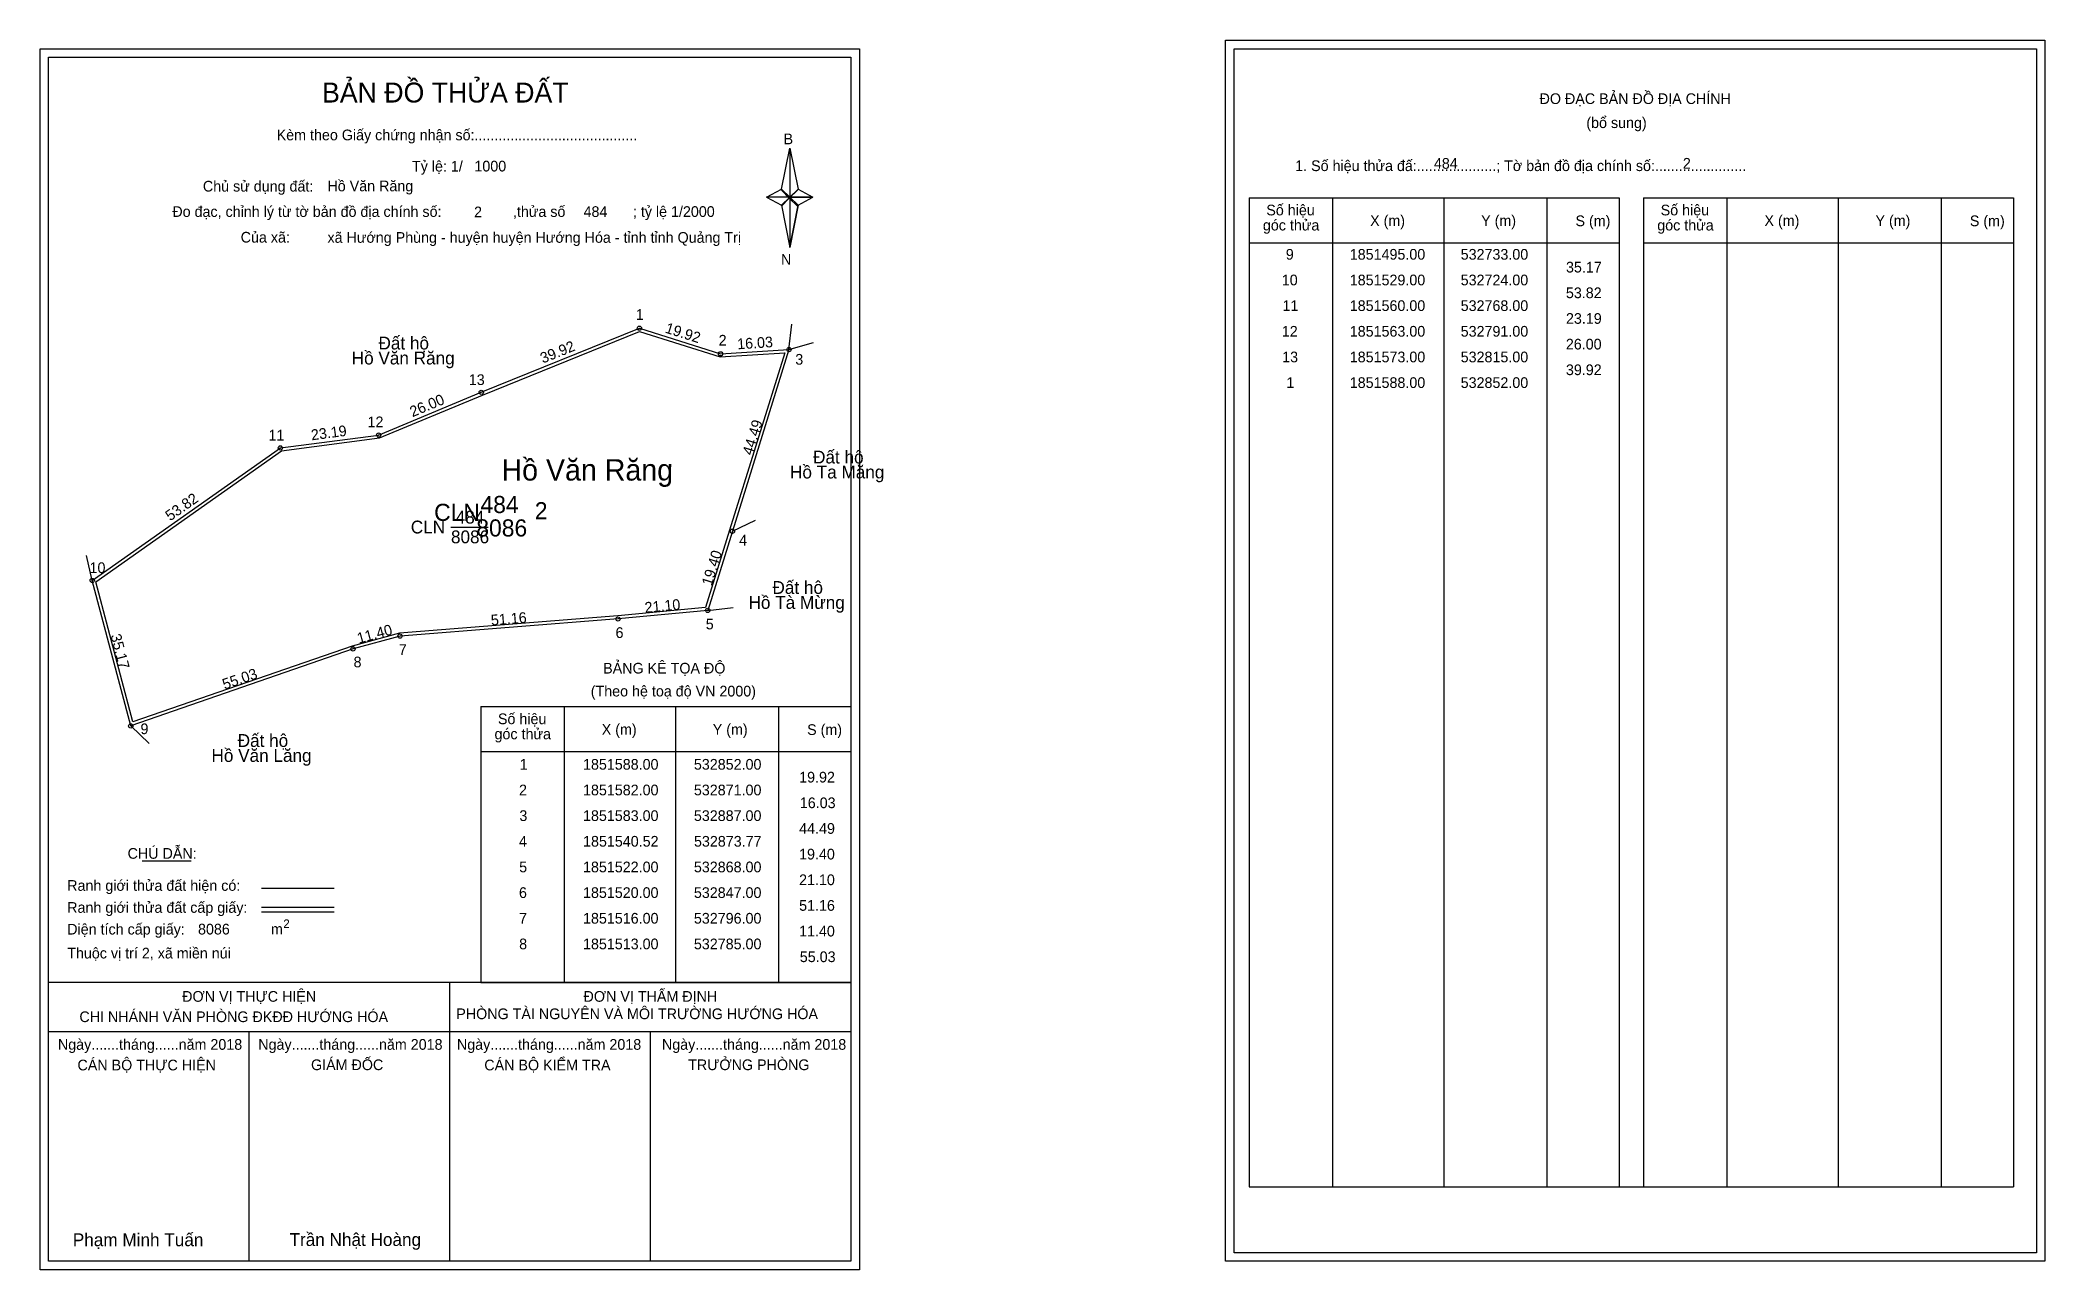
# Model space of a CAD drawing. Extents: x 532712 to 533181, y 1851368 to 1851655.
import ezdxf

# ---------------------------------------------------------------- set-up
doc = ezdxf.new("R2010")
doc.units = 0
for name, color, linetype in [('Level 1', 7, 'Continuous'), ('Level 10', 7, 'Continuous'), ('Level 11', 7, 'Continuous'), ('Level 13', 7, 'Continuous'), ('Level 2', 7, 'Continuous'), ('Level 27', 7, 'Continuous'), ('Level 3', 7, 'Continuous'), ('Level 36', 7, 'Continuous'), ('Level 4', 7, 'Continuous'), ('Level 49', 7, 'Continuous'), ('Level 5', 7, 'Continuous'), ('Level 53', 7, 'Continuous'), ('Level 55', 7, 'Continuous'), ('Level 6', 7, 'Continuous'), ('Level 63', 7, 'Continuous'), ('Level 7', 7, 'Continuous'), ('Level 9', 7, 'Continuous')]:
    doc.layers.add(name, color=color, linetype=linetype)

msp = doc.modelspace()

# ---------------------------------------------------------------- linework, layer by layer
at = {"layer": 'Level 1'}
for p, q in [((532713.8, 1851651.36), (532713.8, 1851651.36)), ((532991.12, 1851653.36), (532991.12, 1851653.36)), ((532885.22, 1851620.48), (532887.19, 1851630.12)), ((532887.19, 1851630.12), (532887.19, 1851618.6)), ((532887.19, 1851630.12), (532889.15, 1851620.48)), ((532881.77, 1851618.6), (532885.22, 1851620.48)), ((532885.22, 1851620.48), (532887.19, 1851618.6)), ((532887.04, 1851618.38), (532885.22, 1851620.26)), ((532887.19, 1851618.6), (532885.22, 1851616.76)), ((532887.04, 1851618.38), (532885.22, 1851616.54)), ((532885.22, 1851616.54), (532887.04, 1851618.38)), ((532889.01, 1851620.26), (532887.04, 1851618.38)), ((532887.04, 1851618.38), (532889.01, 1851620.26)), ((532889.01, 1851616.54), (532887.04, 1851618.38)), ((532889.15, 1851620.48), (532887.19, 1851618.6)), ((532887.19, 1851618.6), (532887.19, 1851606.9)), ((532887.19, 1851618.6), (532892.6, 1851618.6)), ((532887.19, 1851618.6), (532889.15, 1851616.76)), ((532889.15, 1851616.76), (532892.6, 1851618.6)), ((532994.65, 1851618.51), (533081.25, 1851618.51)), ((533014.24, 1851387.24), (533014.24, 1851618.51)), ((533040.31, 1851387.24), (533040.31, 1851618.51)), ((533064.29, 1851618.51), (533064.29, 1851387.24)), ((533081.25, 1851618.51), (533081.25, 1851387.24)), ((533086.91, 1851618.51), (533173.51, 1851618.51)), ((533106.5, 1851387.24), (533106.5, 1851618.51)), ((533132.57, 1851387.24), (533132.57, 1851618.51)), ((533156.54, 1851618.51), (533156.54, 1851387.24)), ((533173.51, 1851618.51), (533173.51, 1851387.24)), ((532885.22, 1851616.76), (532887.19, 1851606.9)), ((532889.15, 1851616.76), (532887.19, 1851606.9)), ((532994.65, 1851607.98), (533081.25, 1851607.98)), ((533086.91, 1851607.98), (533173.51, 1851607.98)), ((532814.89, 1851499.54), (532901.49, 1851499.54)), ((532834.48, 1851435.01), (532834.48, 1851499.54)), ((532860.55, 1851435.01), (532860.55, 1851499.54)), ((532884.52, 1851499.54), (532884.52, 1851435.01)), ((532814.89, 1851489.01), (532901.49, 1851489.01)), ((532735.71, 1851463.43), (532747.12, 1851463.43)), ((532763.58, 1851457.02), (532780.59, 1851457.02)), ((532763.58, 1851452.58), (532780.59, 1851452.58)), ((532763.58, 1851451.48), (532780.59, 1851451.48)), ((532820.62, 1851435.01), (532713.79, 1851435.01)), ((532901.49, 1851435.01), (532796.65, 1851435.01)), ((532807.64, 1851369.79), (532807.64, 1851435.01)), ((532814.89, 1851435.01), (532901.49, 1851435.01)), ((532901.49, 1851423.46), (532713.79, 1851423.46)), ((532760.72, 1851369.79), (532760.72, 1851423.46)), ((532854.57, 1851369.79), (532854.57, 1851423.46)), ((532994.65, 1851387.24), (533173.51, 1851387.24)), ((532901.49, 1851369.79), (532901.49, 1851369.79)), ((533178.82, 1851371.79), (533178.82, 1851371.79))]:
    msp.add_line(p, q, dxfattribs=at)
for points in [[(532885.22, 1851620.48), (532887.19, 1851630.12), (532887.19, 1851618.6)], [(532881.77, 1851618.6), (532885.22, 1851616.76), (532887.19, 1851618.6)], [(532887.19, 1851618.6), (532889.15, 1851620.48), (532892.6, 1851618.6)], [(532887.19, 1851618.6), (532887.19, 1851606.9), (532889.15, 1851616.76)]]:
    msp.add_lwpolyline(points, close=True, dxfattribs=at)
at = {"layer": 'Level 10'}
for points in [[(532887, 1851583), (532873.77, 1851540.52), (532868, 1851522), (532847, 1851520), (532796, 1851516), (532785, 1851513), (532733, 1851495), (532724, 1851529), (532768, 1851560), (532791, 1851563), (532815, 1851573), (532852, 1851588), (532871, 1851582)], [(532886.03, 1851582.24), (532873.1, 1851540.73), (532867.47, 1851522.65), (532846.94, 1851520.7), (532795.88, 1851516.69), (532784.79, 1851513.67), (532733.48, 1851495.91), (532724.8, 1851528.71), (532768.26, 1851559.33), (532791.18, 1851562.32), (532815.27, 1851572.35), (532852.03, 1851587.26), (532870.91, 1851581.29)]]:
    msp.add_lwpolyline(points, close=True, dxfattribs=at)
at = {"layer": 'Level 11'}
for centre in [(532852, 1851588), (532871, 1851582), (532887, 1851583), (532887, 1851583), (532815, 1851573), (532791, 1851563), (532768, 1851560), (532873.77, 1851540.52), (532724, 1851529), (532847, 1851520), (532868, 1851522), (532796, 1851516), (532785, 1851513), (532733, 1851495)]:
    msp.add_circle(centre, 0.5, dxfattribs=at)
at = {"layer": 'Level 27'}
for p, q in [((532887, 1851583), (532887.64, 1851588.97)), ((532887, 1851583), (532892.76, 1851584.67)), ((532873.77, 1851540.52), (532879.18, 1851543.1)), ((532724, 1851529), (532722.66, 1851534.85)), ((532868, 1851522), (532873.96, 1851522.66)), ((532733, 1851495), (532737.35, 1851490.87))]:
    msp.add_line(p, q, dxfattribs=at)
at = {"layer": 'Level 3'}
for p, q in [((532994.65, 1851618.51), (532994.65, 1851387.24)), ((533086.91, 1851618.51), (533086.91, 1851387.24)), ((532814.89, 1851499.54), (532814.89, 1851435.01))]:
    msp.add_line(p, q, dxfattribs=at)
at = {"layer": 'Level 63'}
for points in [[(532711.79, 1851653.36), (532903.49, 1851653.36), (532903.49, 1851367.79), (532711.79, 1851367.79)], [(532713.79, 1851651.36), (532901.49, 1851651.36), (532901.49, 1851369.79), (532713.79, 1851369.79)], [(532989.12, 1851655.36), (533180.82, 1851655.36), (533180.82, 1851369.79), (532989.12, 1851369.79)], [(532991.12, 1851653.36), (533178.82, 1851653.36), (533178.82, 1851371.79), (532991.12, 1851371.79)]]:
    msp.add_lwpolyline(points, close=True, dxfattribs=at)
at = {"layer": 'Level 9'}
msp.add_line((532807.91, 1851541.5), (532816.62, 1851541.5), dxfattribs=at)

# ---------------------------------------------------------------- texts
at = {"layer": 'Level 1'}
for s, height, p in [('BẢN ĐỒ THỬA ĐẤT', 4.6657, (532777.76, 1851640.77)), ('ĐO ĐẠC BẢN ĐỒ ĐỊA CHÍNH', 2.5, (533062.6, 1851640.42)), ('(bổ sung)', 2.5, (533073.54, 1851634.8)), ('Kèm theo Giấy chứng nhận số:.........................................', 2.5, (532767.14, 1851631.94)), ('B', 2.5, (532885.73, 1851631)), ('1. Số hiệu thửa đấ:....................; Tờ bản đồ địa chính số:.......................', 2.5, (533005.43, 1851624.74)), ('Chủ sử dụng đất:', 2.5, (532749.88, 1851619.95)), ('Đo đạc, chỉnh lý từ tờ bản đồ địa chính số:                  ,thửa số                 ; tỷ lệ 1/2000', 2.5, (532742.73, 1851614.02)), ('Số hiệu', 2.5, (532998.67, 1851614.38)), ('X (m)', 2.5, (533022.95, 1851611.9)), ('Y (m)', 2.5, (533048.93, 1851611.9)), ('S (m)', 2.5, (533071, 1851611.85)), ('Số hiệu', 2.5, (533090.93, 1851614.38)), ('X (m)', 2.5, (533115.21, 1851611.9)), ('Y (m)', 2.5, (533141.18, 1851611.9)), ('S (m)', 2.5, (533163.26, 1851611.85)), ('Của xã:', 2.5, (532758.72, 1851608.02)), ('góc thửa', 2.5, (532997.87, 1851610.85)), ('góc thửa', 2.5, (533090.13, 1851610.85)), ('N', 2.5, (532885.13, 1851602.83)), ('BẢNG KÊ TỌA ĐỘ', 2.5, (532843.52, 1851507.24)), ('(Theo hệ toạ độ VN 2000)', 2.5, (532840.62, 1851501.88)), ('Số hiệu', 2.5, (532818.91, 1851495.4)), ('góc thửa', 2.5, (532818.11, 1851491.87)), ('X (m)', 2.5, (532843.19, 1851492.93)), ('Y (m)', 2.5, (532869.16, 1851492.93)), ('S (m)', 2.5, (532891.24, 1851492.88)), ('CHÚ DẪN:', 2.5, (532732.27, 1851463.93)), ('Ranh giới thửa đất hiện có:', 2.5, (532718.14, 1851456.43)), ('Ranh giới thửa đất cấp giấy:', 2.5, (532718.14, 1851451.29)), ('2', 2, (532768.7, 1851447.74)), ('Diện tích cấp giấy:', 2.5, (532718.14, 1851446.21)), ('m', 2.5, (532765.8, 1851446.23)), ('Thuộc vị trí 2, xã miền núi', 2.5, (532718.14, 1851440.61)), ('ĐƠN VỊ THỰC HIỆN', 2.5, (532745.03, 1851430.49)), ('ĐƠN VỊ THẨM ĐỊNH', 2.5, (532838.93, 1851430.49)), ('CHI NHÁNH VĂN PHÒNG ĐKĐĐ HƯỚNG HÓA', 2.5, (532720.99, 1851425.73)), ('PHÒNG TÀI NGUYÊN VÀ MÔI TRƯỜNG HƯỚNG HÓA', 2.5, (532809.16, 1851426.42)), ('Ngày.......tháng......năm 2018', 2.5, (532715.96, 1851419.26)), ('Ngày.......tháng......năm 2018', 2.5, (532762.83, 1851419.26)), ('Ngày.......tháng......năm 2018', 2.5, (532809.31, 1851419.26)), ('Ngày.......tháng......năm 2018', 2.5, (532857.27, 1851419.26)), ('CÁN BỘ THỰC HIỆN', 2.5, (532720.54, 1851414.44)), ('GIÁM ĐỐC', 2.5, (532775.18, 1851414.5)), ('CÁN BỘ KIỂM TRA', 2.5, (532815.72, 1851414.44)), ('TRƯỞNG PHÒNG', 2.5, (532863.41, 1851414.5)), ('Phạm Minh Tuấn', 3, (532719.45, 1851373.33)), ('Trần Nhật Hoàng', 3, (532770.15, 1851373.38))]:
    msp.add_text(s, height=height, dxfattribs=at).set_placement(p)
at = {"layer": 'Level 11'}
msp.add_text('Tỷ lệ: 1/', height=2.5, dxfattribs=at).set_placement((532798.8, 1851624.63))
at = {"layer": 'Level 13'}
for s, p in [('484', (532809.02, 1851542.3)), ('CLN', (532798.52, 1851540)), ('8086', (532807.92, 1851537.7))]:
    msp.add_text(s, height=3, dxfattribs=at).set_placement(p)
at = {"layer": 'Level 2'}
msp.add_text('Hồ Văn Răng', height=5, dxfattribs=at).set_placement((532819.74, 1851552.37))
at = {"layer": 'Level 3'}
msp.add_text('CLN', height=4, dxfattribs=at).set_placement((532803.98, 1851542.93))
at = {"layer": 'Level 36'}
for s, p in [('Đất hộ', (532790.96, 1851583.02)), ('Hồ Văn Răng', (532784.7, 1851579.52)), ('Đất hộ', (532892.63, 1851556.36)), ('Hồ Ta Măng', (532887.24, 1851552.86)), ('Hồ Tà Mừng', (532877.53, 1851522.36)), ('Đất hộ', (532883.13, 1851525.86)), ('Đất hộ', (532758.02, 1851490.08)), ('Hồ Văn Lăng', (532751.89, 1851486.58))]:
    msp.add_text(s, height=3, dxfattribs=at).set_placement(p)
at = {"layer": 'Level 4'}
msp.add_text('484', height=4, dxfattribs=at).set_placement((532814.82, 1851544.77))
at = {"layer": 'Level 49'}
for s, rotation, p in [('19.92', 342.4744, (532857.85, 1851586.99)), ('16.03', 3.5763, (532874.96, 1851583.05)), ('39.92', 22.0679, (532829.42, 1851579.71)), ('26.00', 22.6199, (532798.92, 1851567.17)), ('23.19', 7.4314, (532775.35, 1851561.77)), ('44.49', 72.7013, (532878.41, 1851558.11)), ('53.82', 35.1664, (532742.21, 1851542.8)), ('19.40', 72.6953, (532868.9, 1851527.59)), ('21.10', 5.4403, (532853.35, 1851521.41)), ('51.16', 4.4846, (532817.37, 1851518.48)), ('35.17', 284.8265, (532728.23, 1851516.14)), ('11.40', 15.2551, (532786.34, 1851514.2)), ('55.03', 19.0935, (532754.96, 1851503.45))]:
    msp.add_text(s, height=2.5, rotation=rotation, dxfattribs=at).set_placement(p)
at = {"layer": 'Level 5'}
msp.add_text('8086', height=4, dxfattribs=at).set_placement((532813.85, 1851539.29))
at = {"layer": 'Level 53'}
for s, p in [('9', (533003.23, 1851604.02)), ('1851495.00', (533018.19, 1851604.02)), ('532733.00', (533044.14, 1851604.02)), ('10', (533002.29, 1851598.02)), ('1851529.00', (533018.19, 1851598.02)), ('532724.00', (533044.14, 1851598.02)), ('35.17', (533068.78, 1851601.02)), ('53.82', (533068.76, 1851595.02)), ('11', (533002.45, 1851592.02)), ('1851560.00', (533018.19, 1851592.02)), ('532768.00', (533044.14, 1851592.02)), ('23.19', (533068.77, 1851589.02)), ('12', (533002.3, 1851586.02)), ('1851563.00', (533018.19, 1851586.02)), ('532791.00', (533044.14, 1851586.02)), ('26.00', (533068.74, 1851583.02)), ('13', (533002.38, 1851580.02)), ('1851573.00', (533018.19, 1851580.02)), ('532815.00', (533044.14, 1851580.02)), ('1', (533003.37, 1851574.02)), ('1851588.00', (533018.19, 1851574.02)), ('532852.00', (533044.14, 1851574.02)), ('39.92', (533068.76, 1851577.02)), ('1', (532823.99, 1851484.76)), ('1851588.00', (532838.81, 1851484.76)), ('532852.00', (532864.75, 1851484.76)), ('19.92', (532889.38, 1851481.76)), ('2', (532823.84, 1851478.76)), ('1851582.00', (532838.81, 1851478.76)), ('532871.00', (532864.75, 1851478.76)), ('16.03', (532889.53, 1851475.76)), ('3', (532823.92, 1851472.76)), ('1851583.00', (532838.81, 1851472.76)), ('532887.00', (532864.75, 1851472.76)), ('4', (532823.83, 1851466.76)), ('1851540.52', (532838.82, 1851466.76)), ('532873.77', (532864.77, 1851466.76)), ('44.49', (532889.38, 1851469.76)), ('19.40', (532889.36, 1851463.76)), ('5', (532823.88, 1851460.76)), ('1851522.00', (532838.81, 1851460.76)), ('532868.00', (532864.75, 1851460.76)), ('21.10', (532889.36, 1851457.76)), ('6', (532823.83, 1851454.76)), ('1851520.00', (532838.81, 1851454.76)), ('532847.00', (532864.75, 1851454.76)), ('51.16', (532889.37, 1851451.76)), ('7', (532823.84, 1851448.76)), ('1851516.00', (532838.81, 1851448.76)), ('532796.00', (532864.75, 1851448.76)), ('8', (532823.87, 1851442.76)), ('1851513.00', (532838.81, 1851442.76)), ('532785.00', (532864.75, 1851442.76)), ('11.40', (532889.36, 1851445.76)), ('55.03', (532889.53, 1851439.76))]:
    msp.add_text(s, height=2.5, dxfattribs=at).set_placement(p)
at = {"layer": 'Level 55'}
for s, height, p in [('1', 0.4, (532851.89, 1851588)), ('0', 0.11, (532851.96, 1851587.89)), ('0', 0.11, (532851.96, 1851587.89)), ('2', 0.4, (532870.86, 1851582)), ('0', 0.11, (532870.96, 1851581.89)), ('0', 0.11, (532870.96, 1851581.89)), ('485', 0.11, (532886.88, 1851582.89)), ('3', 0.4, (532886.88, 1851583)), ('0', 0.11, (532886.96, 1851582.89)), ('0', 0.11, (532886.96, 1851582.89)), ('13', 0.4, (532814.73, 1851573)), ('0', 0.11, (532814.96, 1851572.89)), ('0', 0.11, (532814.96, 1851572.89)), ('12', 0.4, (532790.72, 1851563)), ('0', 0.11, (532790.96, 1851562.89)), ('0', 0.11, (532790.96, 1851562.89)), ('11', 0.4, (532767.74, 1851560)), ('0', 0.11, (532767.96, 1851559.89)), ('0', 0.11, (532767.96, 1851559.89)), ('4', 0.4, (532873.63, 1851540.52)), ('486', 0.11, (532873.65, 1851540.41)), ('485', 0.11, (532873.65, 1851540.41)), ('10', 0.4, (532723.72, 1851529)), ('0', 0.11, (532723.96, 1851528.89)), ('0', 0.11, (532723.96, 1851528.89)), ('0', 0.11, (532723.96, 1851528.89)), ('0', 0.11, (532723.96, 1851528.89)), ('6', 0.4, (532846.86, 1851520)), ('488', 0.11, (532846.88, 1851519.89)), ('486', 0.11, (532867.88, 1851521.89)), ('5', 0.4, (532867.87, 1851522)), ('488', 0.11, (532867.88, 1851521.89)), ('7', 0.4, (532795.87, 1851516)), ('488', 0.11, (532795.88, 1851515.89)), ('8', 0.4, (532784.87, 1851513)), ('488', 0.11, (532784.88, 1851512.89)), ('9', 0.4, (532732.86, 1851495)), ('488', 0.11, (532732.88, 1851494.89)), ('0', 0.11, (532732.96, 1851494.89)), ('0', 0.11, (532732.96, 1851494.89))]:
    msp.add_text(s, height=height, dxfattribs=at).set_placement(p)
at = {"layer": 'Level 6'}
for s, p in [('484', (533037.88, 1851625.28)), ('2', (533096.12, 1851625.3)), ('1000', (532813.4, 1851624.65)), ('Hồ Văn Răng', (532779.02, 1851620.01)), ('2', (532813.32, 1851613.93)), ('484', (532838.94, 1851614.01)), ('xã Hướng Phùng - huyện huyện Hướng Hóa - tỉnh tỉnh Quảng Trị', (532779.03, 1851607.97)), ('8086', (532748.74, 1851446.22))]:
    msp.add_text(s, height=2.5, dxfattribs=at).set_placement(p)
at = {"layer": 'Level 7'}
msp.add_text('2', height=4, dxfattribs=at).set_placement((532827.53, 1851543.31))
at = {"layer": 'Level 9'}
for s, p in [('1', (532851.18, 1851589.95)), ('2', (532870.54, 1851583.93)), ('3', (532888.47, 1851579.47)), ('13', (532812.09, 1851574.71)), ('12', (532788.4, 1851564.84)), ('11', (532765.22, 1851561.73)), ('4', (532875.33, 1851537.18)), ('10', (532723.36, 1851530.74)), ('5', (532867.53, 1851517.57)), ('6', (532846.42, 1851515.56)), ('8', (532785.13, 1851508.69)), ('7', (532795.71, 1851511.6)), ('9', (532735.28, 1851493.07))]:
    msp.add_text(s, height=2.5, dxfattribs=at).set_placement(p)

doc.saveas('drawing.dxf')
